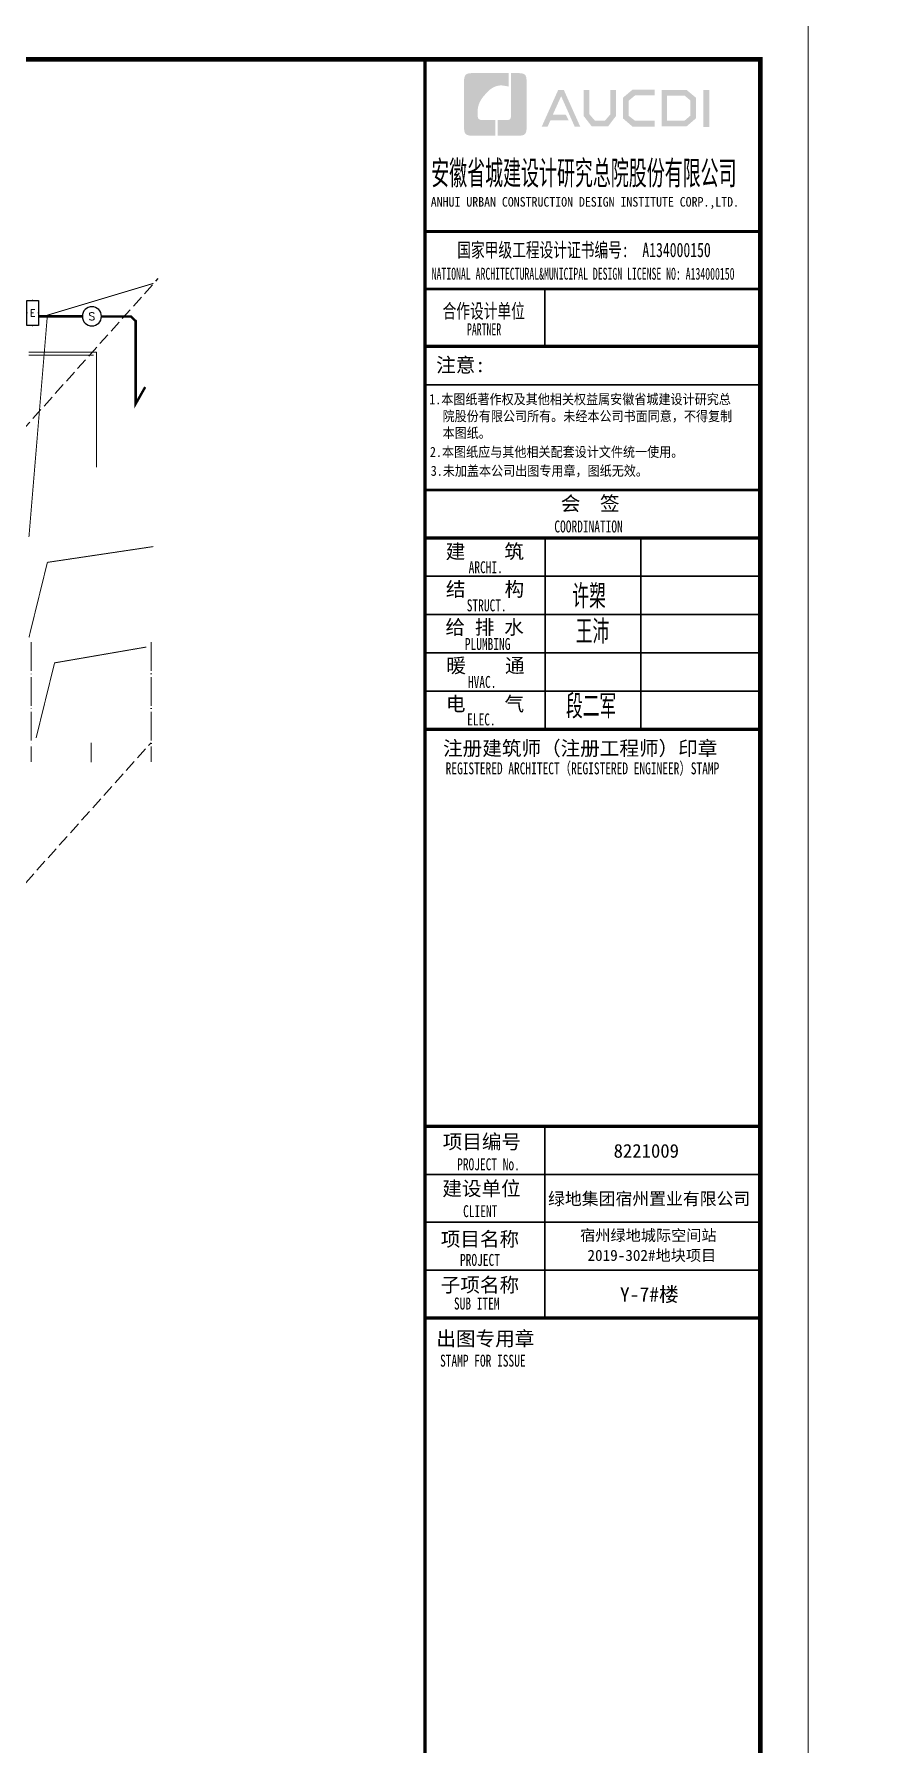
# Model space of a CAD drawing. Extents: x 3002737 to 4077523, y -995787 to -7267.
# Drawn here: x 3485288 to 3502677, y -735006 to -699262 of the extents above; entities that cross this region are included whole.
import ezdxf
from ezdxf.enums import TextEntityAlignment as Align
from ezdxf.xclip import XClip

# ---------------------------------------------------------------- set-up
doc = ezdxf.new("R2010")
doc.units = 0
doc.header["$LTSCALE"] = 1000
doc.header["$MEASUREMENT"] = 0
doc.header["$XCLIPFRAME"] = 2
for name, pattern in [('#P_--_20B1_001_t3$0$DASH', [0.35, 0.25, -0.1]), ('__DASH', [0.35, 0.25, -0.1]), ('DASH', [0.35, 0.25, -0.1]), ('DOTE', [2.4200000000000004, 2, -0.2, 0.02, -0.2]), ('HIDDEN', [0.375, 0.25, -0.125])]:
    doc.linetypes.add(name, pattern=pattern)
doc.layers.get('0').update_dxf_attribs({"linetype": 'CONTINUOUS'})
for name, color, linetype in [('!!电气', 1, 'CONTINUOUS'), ('EQUIP-照明', 3, 'CONTINUOUS'), ('PUB_TITLE', 4, 'CONTINUOUS'), ('WIRE-应急', 1, 'DASH'), ('图签文字', 4, 'CONTINUOUS'), ('审核', 1, 'CONTINUOUS')]:
    doc.layers.add(name, color=color, linetype=linetype)
for name, color, linetype, lineweight in [('DOTE', 19, 'DOTE', 9), ('PUB_HATCH', 8, 'CONTINUOUS', 9), ('STAIR', 252, 'CONTINUOUS', 20), ('图框', 147, 'CONTINUOUS', 20), ('图签', 147, 'CONTINUOUS', 18), ('平面-看线', 252, 'CONTINUOUS', 15)]:
    doc.layers.add(name, color=color, linetype=linetype, lineweight=lineweight)
doc.styles.add('_TEL_DIM', font='SIMPLEX', dxfattribs={"width": 0.8, "height": 3.5, "bigfont": 'HZTXT'})
doc.styles.add('HT', font='simhei.ttf')
doc.styles.add('宋体', font='', dxfattribs={"height": 4})
doc.styles.add('建筑图签-1', font='simhei.ttf', dxfattribs={"width": 0.7})
doc.styles.add('建筑图签-2', font='TXT.shx', dxfattribs={"width": 0.5, "bigfont": 'HZTXT.shx'})
doc.styles.get('宋体').set_extended_font_data('SimSun')

# ---------------------------------------------------------------- blocks, each defined once
blk = doc.blocks.new('$equip$00002534')
for p, q in [((-0.7200000000011642, 0.6599999999998545), (-0.7200000000011642, 0)), ((0.7200000000011642, 0.6599999999998545), (-0.7200000000011642, 0.6599999999998545)), ((-0.7200000000011642, 0), (0.7200000000011642, 0)), ((0.7200000000011642, 0), (0.7200000000011642, 0.6599999999998545))]:
    blk.add_line(p, q)
at = {"const_width": 0.04}
blk.add_lwpolyline([(-0.7200000000011642, 0.6599999999998545), (-0.7200000000011642, 0), (0.7200000000011642, 0), (0.7200000000011642, 0.6599999999998545), (-0.7200000000011642, 0.6599999999998545), (-0.7200000000011642, 0)], dxfattribs=at)
for p in [(-0.7200000000011642, 0.3299999999981083), (0, 0.6599999999998545), (0, 0), (0.7200000000011642, 0.3299999999981083)]:
    blk.add_point(p)
at = {"color": 7, "style": '_TEL_DIM'}
blk.add_attdef('$TEXT$', text='', height=0.4, dxfattribs=at).set_placement((0, 0.3299999999981083), align=Align.MIDDLE_CENTER)
at = {"color": 7, "style": '_TEL_DIM', "flags": 1}
blk.add_attdef('A', text='', height=2e-05, dxfattribs=at).set_placement((0, 0), align=Align.MIDDLE_CENTER)
blk = doc.blocks.new('$equip$00001838')
blk.add_circle((0, 0), 0.5)
at = {"style": '_TEL_DIM'}
blk.add_attdef('$TEXT$', text='', height=0.4, dxfattribs=at).set_placement((0, 0), align=Align.MIDDLE_CENTER)
at = {"style": '_TEL_DIM', "flags": 1}
blk.add_attdef('A', text='', height=2e-05, dxfattribs=at).set_placement((0, 0), align=Align.MIDDLE_CENTER)
blk = doc.blocks.new('A$C110D7C8B')
h = blk.add_hatch()
h.set_pattern_fill('ANSI32', color=252, scale=7, angle=135)
h.set_pattern_definition([(180, (-705542.5179923946, -984740.2321152245), (-3.552713678800501e-15, -33.33750000000001), []), (180, (-705553.6304971946, -984729.1196104245), (-3.552713678800501e-15, -33.33750000000001), [])])
h.paths.add_polyline_path([(50, -1350.000000041677), (250.0000000000582, -1350.000000041677), (249.9999999999418, -50), (50, -50)])
at = {"color": 252}
for points in [[(0, 0), (300, 0), (300, -1400.000000041677), (0, -1400.000000041677)], [(50, -50), (250, -50), (250, -1350.000000041677), (50, -1350.000000041677)]]:
    blk.add_lwpolyline(points, close=True, dxfattribs=at)
blk = doc.blocks.new('A$C028C60F5')
at = {"color": 252}
blk.add_lwpolyline([(400.0000000717118, -1.851003617048264e-07), (0, 0), (-1.851003617048264e-07, -400.0000001632143), (399.9999998866115, -400.0000003483146)], close=True, dxfattribs=at)
at = {"layer": 'PUB_HATCH', "color": 252}
blk.add_solid([(-1.851003617048264e-07, -400.0000001632143), (399.9999998866115, -400.0000003483146), (0, 0), (400.0000000717118, -1.851003617048264e-07)], dxfattribs=at)
blk = doc.blocks.new('A$C18F32B8A')
at = {"color": 252, "const_width": 20}
for points in [[(7519.746154826425, -5500.243901853333), (7905.325032999623, -865.2724637767533), (10119.74645714677, -200.2097836569883)], [(7519.748090145295, -7600.249561245553), (7905.329351844615, -6030.524345523096), (10119.75077599176, -5700.209477294469)], [(7669.74645633559, -9700.245550757623), (8055.325040148746, -8130.523613388767), (9969.746456321096, -7800.20874516014)]]:
    blk.add_lwpolyline(points, dxfattribs=at)
at = {"layer": 'DOTE', "color": 252, "linetype": 'DOTE', "ltscale": 0.3}
for p, q in [((7569.550093442725, -7700.244544366142), (7569.550093442667, -10200.24554942362)), ((10069.74645357818, -7700.246329075075), (10069.74645357812, -10200.24555084261))]:
    blk.add_line(p, q, dxfattribs=at)
at = {"layer": 'DOTE', "linetype": 'DOTE', "ltscale": 0.3}
blk.add_line((8819.648726167448, -9800.245436708676), (8819.64872616739, -10205.08561670512), dxfattribs=at)
at = {"layer": 'STAIR', "color": 252, "linetype": '#P_--_20B1_001_t3$0$DASH'}
for p, q in [((1500, 0), (4152.000000014203, 1.047737896442413e-09)), ((1499.999999999884, -69.99999995273538), (4152.000000013737, -69.75341075321194)), ((1500.000000000116, -129.9999999527354), (4152.000000013388, -129.7534107532119)), ((1500.000000001164, -200), (4152.000000012922, -199.9999999989523)), ((4111.199999980512, -260.0000000090804), (1500.000000001164, -260.0000000224682)), ((1500, -1500.000000031665), (3267.999999990105, -1499.999999998952)), ((1499.999999999884, -1569.9999999844), (3267.999999989639, -1569.754457053379)), ((1500.000000000116, -1629.9999999844), (3267.999999989115, -1629.754457012867)), ((1500.000000001164, -1700.000000031665), (3267.999999989115, -1699.754457054427))]:
    blk.add_line(p, q, dxfattribs=at)
at = {"layer": 'STAIR', "color": 252}
for p, q in [((5920, -259.9999999997672), (4111.19999998057, -260.0000000090804)), ((8869.74283019395, -1700.246588996262), (7519.746456208813, -1700.246589469374))]:
    blk.add_line(p, q, dxfattribs=at)
at = {"layer": 'STAIR', "color": 246, "linetype": '#P_--_20B1_001_t3$0$DASH'}
blk.add_lwpolyline([(1500, 0), (0, 0), (0, -1700.000000028405), (1500, -1700.000000028405)], close=True, dxfattribs=at)
at = {"layer": 'STAIR', "color": 252}
blk.add_lwpolyline([(7519.746456187801, -1640.246589469374), (8929.755123912648, -1640.246588975191), (8929.755124753749, -4040.246135032154)], dxfattribs=at)
at = {"layer": '审核', "color": 252, "linetype": 'HIDDEN', "ltscale": 0.2}
blk.add_line((6119.755594726943, -200.1547837678809), (6119.682242507813, -1500.172692473629), dxfattribs=at)
at = {"layer": '平面-看线'}
for p, q in [((1500.000000001164, -200), (1500, 0)), ((1500.000000001164, -1700.000000031665), (1500, -1500.000000031665))]:
    blk.add_line(p, q, dxfattribs=at)
at = {"color": 252}
blk.add_blockref('A$C028C60F5', (6219.744254106772, 999.753149292781), dxfattribs=at)
at = {"color": 252, "xscale": -1}
for name, p in [('A$C110D7C8B', (7319.746456009045, -100.2399003441678)), ('A$C028C60F5', (6619.744458064088, -1500.248004525783))]:
    blk.add_blockref(name, p, dxfattribs=at)
blk = doc.blocks.new('院标1')
h = blk.add_hatch(color=150)
h.dxf.hatch_style = 1
h.set_gradient(color1=(33, 113, 253), color2=(33, 113, 253), tint=1, name='INVCURVED')
edge = h.paths.add_edge_path()
edge.add_spline(control_points=[(116372.9006213126, 648379.0025742948), (116378.7378886427, 648379.2628153446), (116381.5158105757, 648378.8361410631), (116390.5818825899, 648378.8361410631), (116390.5818825899, 648378.8361410631), (116390.5818825899, 648378.8361410631), (116616.0293115861, 648378.8361410631), (116616.0293115861, 648378.8361410631), (116616.0293115861, 648378.8361410631), (116616.0293115861, 648378.8361410631), (116616.0293115861, 648053.8555876653), (116616.0293115861, 648053.8555876653), (116616.0293115861, 648053.8555876653), (116616.0293115861, 648053.8555876653), (116108.105350393, 648053.8555876653), (116108.105350393, 648053.8555876653), (116108.105350393, 648053.8555876653), (116027.8361159938, 648053.8555876653), (115962.7123056344, 648111.1721664476), (115962.7123056344, 648199.2728408957), (115962.7123056344, 648199.2728408957), (115962.7123056344, 648199.2728408957), (115962.7123056344, 649214.6850108118), (115962.7123056344, 649214.6850108118), (115962.7123056344, 649214.6850108118), (115962.7123056344, 649295.0722615034), (116018.370604223, 649360.1052900997), (116108.105350393, 649360.1052900997), (116108.105350393, 649360.1052900997), (116108.105350393, 649360.1052900997), (116896.6871824661, 649360.1052900997), (116896.6871824661, 649360.1052900997), (116896.6871824661, 649360.1052900997), (116896.6871824661, 649360.1052900997), (116896.6871824661, 649080.1797254328), (116896.6871824661, 649080.1797254328), (116896.6871824661, 649080.1797254328), (116896.6871824661, 649080.1797254328), (116566.2234106177, 649140.4588157317), (116356.0121874289, 648859.1079773916), (116356.0121874289, 648859.1079773916), (116245.1373948324, 648719.2435419696), (116240.2896487121, 648545.3026589571), (116247.2284014249, 648465.708235659), (116247.2284014249, 648465.708235659), (116254.1792583724, 648386.1017081195), (116247.2284014249, 648465.708235659), (116247.2284014249, 648465.708235659), (116247.2284014249, 648465.708235659), (116247.2284014249, 648465.708235659), (116257.8347373425, 648373.9036652995), (116372.9006213126, 648379.0025742948)], knot_values=[0, 0, 0, 0, 0.07142857142857142, 0.07142857142857142, 0.07142857142857142, 0.1071428571428571, 0.1428571428571428, 0.1428571428571428, 0.1428571428571428, 0.1785714285714285, 0.2142857142857143, 0.2142857142857143, 0.2142857142857143, 0.25, 0.2857142857142857, 0.2857142857142857, 0.2857142857142857, 0.3214285714285714, 0.3571428571428572, 0.3571428571428572, 0.3571428571428572, 0.3928571428571428, 0.4285714285714285, 0.4285714285714285, 0.4285714285714285, 0.4642857142857143, 0.5, 0.5, 0.5, 0.5357142857142857, 0.5714285714285714, 0.5714285714285714, 0.5714285714285714, 0.6071428571428572, 0.6428571428571429, 0.6428571428571429, 0.6428571428571429, 0.6785714285714286, 0.7142857142857143, 0.7142857142857143, 0.7142857142857143, 0.75, 0.7857142857142857, 0.7857142857142857, 0.7857142857142857, 0.8214285714285714, 0.8571428571428571, 0.8571428571428571, 0.8571428571428571, 0.9285714285714286, 1, 1, 1, 1], degree=3, periodic=0)
h = blk.add_hatch(color=150)
h.dxf.hatch_style = 1
h.set_gradient(color1=(33, 113, 253), color2=(33, 113, 253), tint=1, name='INVCURVED')
edge = h.paths.add_edge_path()
edge.add_spline(control_points=[(117268.1328679732, 649214.6850108118), (117268.1328679732, 649214.6850108118), (117268.1328679732, 648199.2728408957), (117268.1328679732, 648199.2728408957), (117268.1328679732, 648199.2728408957), (117268.1328679732, 648114.1649385535), (117212.4715433248, 648053.8555876653), (117122.7277189753, 648053.8555876653), (117122.7277189753, 648053.8555876653), (117122.7277189753, 648053.8555876653), (116662.9574306789, 648053.8555876653), (116662.9574306789, 648053.8555876653), (116662.9574306789, 648053.8555876653), (116662.9574306789, 648053.8555876653), (116662.9574306789, 648378.8361410631), (116662.9574306789, 648378.8361410631), (116662.9574306789, 648378.8361410631), (116662.9574306789, 648378.8361410631), (116865.3281356438, 648378.8361410631), (116865.3281356438, 648378.8361410631), (116865.3281356438, 648378.8361410631), (116907.1906323904, 648378.8361410631), (116941.0734122108, 648412.809702649), (116941.0734122108, 648454.5723394576), (116941.0734122108, 648454.5723394576), (116941.0734122108, 648454.5723394576), (116941.0734122108, 649360.1052900997), (116941.0734122108, 649360.1052900997), (116941.0734122108, 649360.1052900997), (116941.0734122108, 649360.1052900997), (117122.7277189753, 649360.1052900997), (117122.7277189753, 649360.1052900997), (117122.7277189753, 649360.1052900997), (117204.4313052248, 649360.1052900997), (117268.1328679732, 649306.2474964692), (117268.1328679732, 649214.6850108118)], knot_values=[0, 0, 0, 0, 0.1, 0.1, 0.1, 0.15, 0.2, 0.2, 0.2, 0.25, 0.3, 0.3, 0.3, 0.35, 0.4, 0.4, 0.4, 0.45, 0.5, 0.5, 0.5, 0.55, 0.6, 0.6, 0.6, 0.6499999999999999, 0.7, 0.7, 0.7, 0.75, 0.8, 0.8, 0.8, 0.9, 1, 1, 1, 1], degree=3, periodic=0)
blk = doc.blocks.new('A$C5FAA2C27')
at = {"layer": 'PUB_TITLE'}
h = blk.add_hatch(color=4, dxfattribs=at)
h.paths.add_polyline_path([(5808.408805004787, 56758.49471792334), (5934.038092072587, 56758.49471792334), (5934.038092072587, 55988.23153150023), (5808.408805004787, 55988.23153150023)])
h.paths.add_polyline_path([(5055.703814256471, 56641.85496155859), (5055.703814256471, 56115.87869950326), (5416.260846743826, 56115.87869950326), (5540.446104602423, 56222.5539726367), (5540.446104602423, 56541.17644170055), (5420.009946856648, 56641.8549612792)], flags=16)
h.paths.add_polyline_path([(4937.626064241398, 56759.93271150382), (4937.626064241398, 55997.80094955803), (5460.012495853938, 55997.80094955803), (5658.523854617495, 56168.3224252587), (5658.523854617495, 56596.37014224881), (5462.862978903111, 56759.93271150382)])
h.paths.add_polyline_path([(4794.756666132715, 56763.60758437531), (4794.756666132715, 56648.30506818125), (4387.642176273279, 56648.30506818125), (4254.837993164081, 56537.35586290003), (4254.837993164081, 56217.55834726372), (4387.642176273279, 56115.31084763573), (4796.934364344459, 56115.31084763573), (4796.934364344459, 55993.48451021814), (4333.212998839561, 55993.48451021814), (4130.744603042025, 56167.52353968786), (4130.744603042025, 56596.09483430849), (4328.862028590869, 56763.60758437531)])
h.paths.add_polyline_path([(3311.80170340091, 56761.8180811567), (3432.429366458673, 56761.8180811567), (3432.429366458673, 56251.16807098256), (3546.479672611225, 56119.67153285386), (3757.025912472513, 56119.67153285386), (3871.076218654402, 56251.16807098256), (3871.076218654402, 56761.8180811567), (3985.122098597698, 56761.8180811567), (3985.122098597698, 56213.91051362024), (3820.630635575857, 55996.94061131903), (3482.874949502293, 55996.94061131903), (3311.80170340091, 56216.10314684676)])
h.paths.add_polyline_path([(2779.987431863323, 56760.45628871524), (2896.976745383348, 56760.45628871524), (3238.924057943281, 55996.15155855881), (3123.262609173078, 55996.15155855881), (2841.808389917482, 56630.28467154817), (2666.689582418185, 56242.021447576), (2938.264487694018, 56242.021447576), (2998.832826623227, 56126.83200432674), (2617.841863287147, 56126.83200432674), (2559.229911774863, 55994.0719982771), (2436.141272679437, 55994.0719982771)])
for points, const_width in [([(0, 51400.33256887202), (7000, 51400.33256887202)], 70), ([(0, 50599.45042005624), (7000, 50599.45042005624)], 35)]:
    blk.add_lwpolyline(points, dxfattribs=dict(const_width=const_width))
at = {"layer": '图框'}
for p, q in [((0, 53800.33256887202), (7000, 53800.33256887202)), ((0, 53800.33256887202), (7000, 53800.33256887202)), ((0, 52600.33256887202), (7000, 52600.33256887202))]:
    blk.add_line(p, q, dxfattribs=at)
for points, const_width in [([(0, 0), (0, 57400.00000000023)], 70), ([(0, 53800.33256887202), (7000, 53800.33256887202)], 60), ([(0, 52600.33256887202), (7000, 52600.33256887202)], 60), ([(0, 52600.33256887202), (7000, 52600.33256887202)], 60), ([(2500, 52600.33256887202), (2500, 51400.33256887202)], 35), ([(0, 51400.33256887202), (7000, 51400.33256887202)], 60), ([(8.478483904153109, 48400.33256887202), (7008.478483904153, 48400.33256887202)], 60), ([(8.478483904153109, 47400.33256887202), (7008.478483904153, 47400.33256887202)], 70), ([(8.478483904153109, 47400.33256887202), (7008.478483904153, 47400.33256887202)], 70), ([(2508.478483904153, 47400.33256887202), (2508.478483904153, 43400.33256887202)], 35), ([(4508.478483904153, 47400.33256887202), (4508.478483904153, 43400.33256887202)], 35), ([(8.478483904153109, 46600.33256887202), (7008.478483904153, 46600.33256887202)], 35), ([(8.478483904153109, 45800.33256887202), (7008.478483904153, 45800.33256887202)], 35), ([(8.478483904153109, 45000.33256887202), (7008.478483904153, 45000.33256887202)], 35), ([(8.478483904153109, 44200.33256887202), (7008.478483904153, 44200.33256887202)], 35), ([(8.478483904153109, 43400.33256887202), (7008.478483904153, 43400.33256887202)], 70), ([(0, 35100.33256887202), (7000, 35100.33256887202)], 70), ([(0, 35100.33256887202), (7000, 35100.33256887202)], 70), ([(2500, 31100.33256887202), (2500, 35100.33256887202)], 35), ([(0, 34100.33256887202), (7000, 34100.33256887202)], 35), ([(0, 33100.33256887202), (7000, 33100.33256887202)], 35), ([(0, 32100.33256887202), (7000, 32100.33256887202)], 35), ([(7000, 31100.33256887202), (0, 31100.33256887202)], 70)]:
    blk.add_lwpolyline(points, dxfattribs=dict(at, const_width=const_width))
blk.add_blockref('院标1', (-115148.8230060614, -592249.0981050243))
at = {"layer": 'PUB_TITLE', "style": 'HT', "width": 0.88}
for s, p in [('1.本图纸著作权及其他相关权益属安徽省城建设计研究总', (85.69316818751395, 50193.39210356888)), ('院股份有限公司所有。未经本公司书面同意，不得复制', (365.0995841971599, 49839.02205272275)), ('本图纸。', (365.0995841971599, 49488.93826625356)), (' 2.本图纸应与其他相关配套设计文件统一使用。 ', (-25.1441888185218, 49092.25300272345)), ('3.未加盖本公司出图专用章，图纸无效。', (117.9267293475568, 48697.59705111361))]:
    blk.add_text(s, height=210, dxfattribs=at).set_placement(p)
at = {"layer": '图签', "color": 154, "style": '宋体'}
for s, height, p in [('8221009', 286.6809903610374, (3937.404859683476, 34447.82646055706)), ('绿地集团宿州置业有限公司', 258.0128913249337, (2568.182037209626, 33462.02560054814)), ('宿州绿地城际空间站', 232.2116021924403, (3237.857065881137, 32709.27949992847)), ('2019-302#地块项目', 232.2116021924403, (3391.692230174784, 32291.24582545017))]:
    blk.add_text(s, height=height, dxfattribs=at).set_placement(p)
at = {"layer": '图签文字', "color": 7, "style": '建筑图签-1'}
for s, height, width, p in [('安徽省城建设计研究总院股份有限公司', 500, 0.55, (128.0565128643066, 54777.10639546986)), ('国家甲级工程设计证书编号:  A134000150', 300, 0.7, (672.1538078603335, 53267.3716977475)), ('合作设计单位', 300, 0.7, (364.9267624574713, 51990.24227786565))]:
    blk.add_text(s, height=height, dxfattribs=dict(at, width=width)).set_placement(p)
at = {"layer": '图签文字', "linetype": 'Continuous', "style": '建筑图签-1', "width": 0.91}
blk.add_text('ANHUI URBAN CONSTRUCTION DESIGN INSTITUTE CORP.,LTD.', height=200, dxfattribs=at).set_placement((118.4636682751589, 54322.19692530471))
at = {"layer": '图签文字', "style": '建筑图签-1'}
for s, width, p in [('NATIONAL ARCHITECTURAL&MUNICIPAL DESIGN LICENSE NO: A134000150', 0.6, (136.7883957088925, 52794.63125478977)), ('PARTNER', 0.6, (874.7795081934892, 51633.63214883476)), ('COORDINATION', 0.7, (2699.667342965025, 47513.17003503162)), ('ARCHI.', 0.7, (909.457342508249, 46661.7978057838)), ('STRUCT.', 0.7, (869.8164960010909, 45864.88605860923)), ('PLUMBING', 0.7, (829.1740985349752, 45058.47718718532)), ('HVAC.', 0.7, (893.8227174156345, 44265.28509809915)), ('ELEC.', 0.7, (878.439749898389, 43480.44669140619)), ('REGISTERED ARCHITECT（REGISTERED ENGINEER）STAMP', 0.7, (428.8327846094035, 42458.70276487106)), ('PROJECT No.', 0.7, (669.6828131163493, 34185.13258260745, -1798.999999999767)), ('CLIENT', 0.7, (793.7695457465015, 33205.96790995158)), ('PROJECT', 0.7, (728.8992308736779, 32186.78676958138)), ('SUB ITEM', 0.7, (602.3728099134751, 31275.66441063199)), ('STAMP FOR ISSUE', 0.7, (312.708569013048, 30081.33146916714))]:
    blk.add_text(s, height=250, dxfattribs=dict(at, width=width)).set_placement(p)
at = {"layer": '图签文字', "color": 7, "style": '建筑图签-1'}
for s, p in [('注意:', (231.4146651648916, 50863.24202618189)), ('会  签', (2834.594679077622, 47967.55678657163)), ('建    筑', (429.6591504286043, 46966.80421271618)), ('结    构', (434.2944038310088, 46179.27147266571)), ('给 排 水', (425.0566292372532, 45385.3940972616)), ('暖    通', (443.285050552804, 44582.29371869285)), ('电    气', (433.4799904138781, 43782.12314482965)), ('注册建筑师（注册工程师）印章', (375.4918168443255, 42853.74615819799)), ('项目编号', (367.9459948972799, 34632.47329531517)), ('建设单位', (360.1689943023957, 33655.09159170918)), ('项目名称', (326.6037481501698, 32597.11428112804)), ('子项名称', (326.6037481501698, 31640.41777405841)), ('出图专用章', (235.8620601329021, 30518.07543767744))]:
    blk.add_text(s, height=300, dxfattribs=at).set_placement(p)
at = {"layer": '图签文字', "color": 1, "style": '建筑图签-2', "width": 0.7}
for s, p in [('许槊', (3074.562034338713, 45928.10209927149)), ('王沛', (3145.603717129678, 45187.14528457483)), ('段二军', (2943.719489088282, 43627.51210170565))]:
    blk.add_text(s, height=500, dxfattribs=at).set_placement(p)
at = {"layer": '图签文字', "color": 2, "style": '建筑图签-1'}
blk.add_text('Y-7#楼', height=300, dxfattribs=at).set_placement((4069.246099917451, 31441.39162423054))
blk = doc.blocks.new('A$C74D73064')
at = {"layer": 'DOTE', "color": 252}
for p, q in [((-86385.24772744626, 67619.25646164955), (196116.0437006025, 67619.25646164955)), ((196116.0437006019, 61719.25646164967), (-86385.24772744626, 61719.25646164967))]:
    blk.add_line(p, q, dxfattribs=at)

msp = doc.modelspace()

# ---------------------------------------------------------------- linework, layer by layer
at = {"color": 251, "linetype": '__DASH', "true_color": 0x636466}
for p, q in [((3470554.452612211, -723722.0079271689), (3487877.08329567, -704367.9724334602)), ((3470404.451917579, -733422.0076669764), (3487727.082601037, -714067.9721732677))]:
    msp.add_line(p, q, dxfattribs=at)
at = {"layer": 'WIRE-应急', "color": 1, "const_width": 50}
for points in [[(3486292.934086261, -705156.8398577679), (3485373.446655782, -705156.8398577679)], [(3487605.573066438, -706634.865579933), (3487405.813901855, -706986.4218094812), (3487405.813901855, -705253.9668725004), (3487311.565624408, -705163.1851053062), (3486692.804500664, -705163.1851053062)]]:
    msp.add_lwpolyline(points, dxfattribs=at)
at = {"layer": '图框'}
for points in [[(3417351.791772626, -698786.5741692537), (3501451.791772626, -698786.5741692537), (3501451.791772626, -758186.5741692537), (3417351.791772626, -758186.5741692537)], [(3501451.791772626, -698786.5741692537), (3585551.791772626, -698786.5741692537), (3585551.791772626, -758186.5741692537), (3501451.791772626, -758186.5741692537)]]:
    msp.add_lwpolyline(points, close=True, dxfattribs=at)
at = {"layer": '图框', "const_width": 100}
msp.add_lwpolyline([(3500451.791772626, -757186.5741692537), (3500451.791772626, -699786.5741692537), (3419851.791772626, -699786.5741692537), (3419851.791772626, -757186.5741692537)], close=True, dxfattribs=at)

# ---------------------------------------------------------------- block references
at = {"layer": '!!电气'}
msp.add_blockref('A$C5FAA2C27', (3493451.791772626, -757186.5741692539), dxfattribs=at)
msp.add_blockref('A$C18F32B8A', (3477657.336144705, -704267.7266225105))
at = {"color": 252}
ref = msp.add_blockref('A$C74D73064', (3366338.831332827, -790994.260588821), dxfattribs=at)
XClip(ref).set_block_clipping_path([(63315.42633097709, 50772.252909203875), (117315.41319851839, 70272.25290802709)])
at = {"layer": 'EQUIP-照明'}
ref = msp.add_blockref('$equip$00002534', (3485135.846655782, -705086.072422621), dxfattribs=dict(at, xscale=-360, yscale=360, zscale=360, rotation=270))
ref.add_attrib('$TEXT$', 'E', dxfattribs={"layer": '0', "color": 7, "height": 144, "style": '_TEL_DIM'}).set_placement((3485254.646655781, -705086.072422621), align=Align.MIDDLE_CENTER)
at = {"layer": 'EQUIP-照明', "color": 6}
ref = msp.add_blockref('$equip$00001838', (3486492.97009785, -705156.8461077795), dxfattribs=dict(at, xscale=-400, yscale=400, zscale=400))
ref.add_attrib('$TEXT$', 'S', dxfattribs={"layer": '0', "color": 7, "height": 160, "style": '_TEL_DIM'}).set_placement((3486492.97009785, -705156.8461077795), align=Align.MIDDLE_CENTER)

doc.saveas('drawing.dxf')
